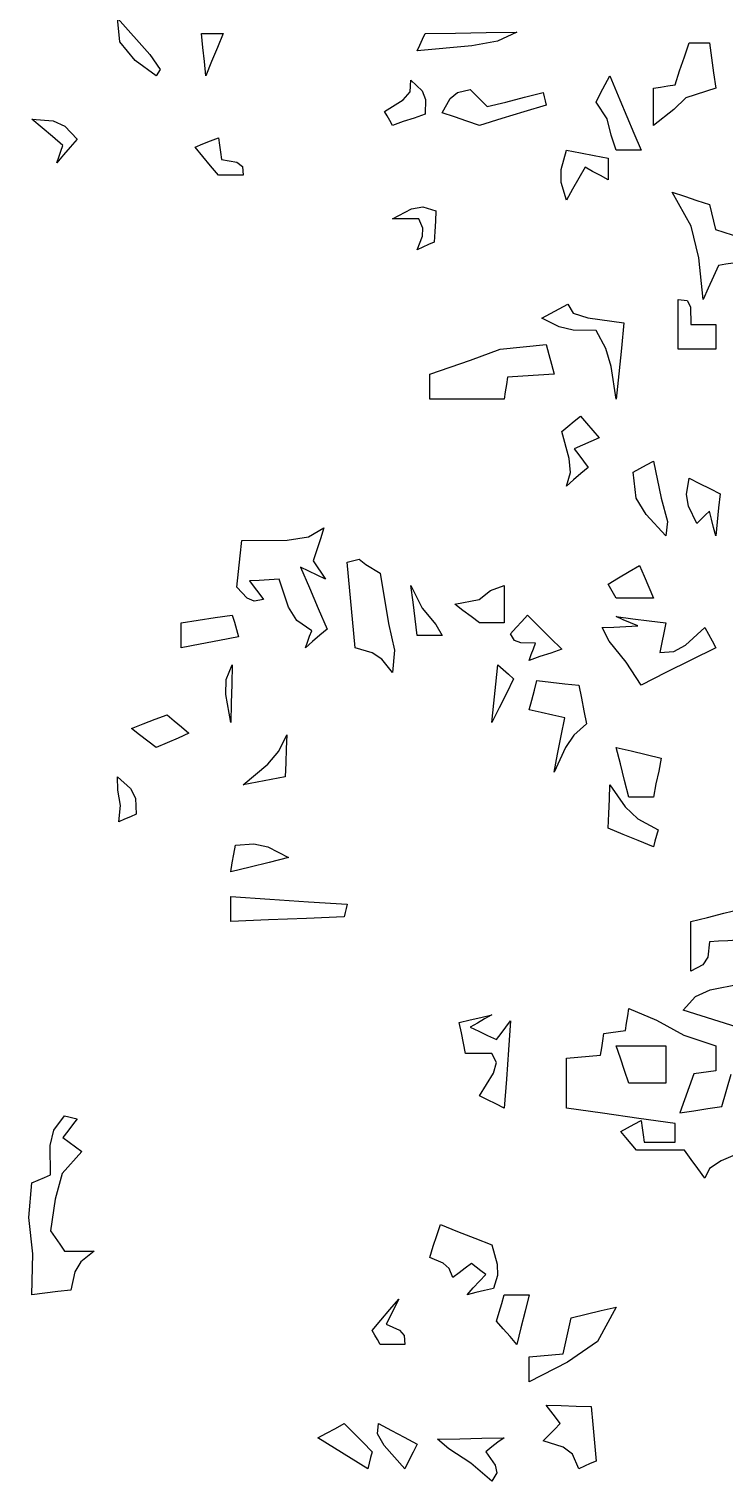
# Model space of a CAD drawing. Header units: millimetres. Extents: x 87938 to 265635, y 330093 to 434310.
# Drawn here: x 143084 to 143923, y 355646 to 357390 of the extents above; entities that cross this region are included whole.
import ezdxf

# ---------------------------------------------------------------- set-up
doc = ezdxf.new("R2010")
doc.units = ezdxf.units.MM

# ---------------------------------------------------------------- blocks, each defined once
blk = doc.blocks.new('A$C65917B88')
for points in [[(150, 5981.6), (131.9, 5994.6), (118.6, 6010.7), (116.6, 6031.2), (144.6, 5999.9), (153.3, 5987)], [(192.9, 5981.6), (191.6, 5993.7), (190.2, 6005.8), (188.9, 6017.9), (195, 6017.9), (201.3, 6017.9), (207.6, 6017.9), (202.7, 6005.8), (197.7, 5993.7)], [(375, 6003), (377.3, 6008), (379.5, 6012.9), (381.8, 6017.9), (408, 6018.3), (434.4, 6018.8), (460.8, 6019.2), (444.2, 6011.4), (422, 6007.2)], [(578.6, 5938.8), (578.6, 5949.6), (578.6, 5960.3), (578.6, 5970.9), (584.7, 5971.8), (591, 5972.7), (597.3, 5973.6), (601.2, 5985.7), (605.3, 5997.8), (609.3, 6009.8), (615.2, 6009.8), (621, 6009.8), (626.9, 6009.8), (628.7, 5996.9), (630.5, 5983.9), (632.3, 5970.9), (606.5, 5962.5), (596.2, 5952.4)], [(546.5, 5917.4), (542.2, 5930.3), (538.6, 5944.3), (529.1, 5958.9), (533, 5966.5), (537, 5974.1), (541.1, 5981.6), (549.5, 5960.7), (561.7, 5932), (567.9, 5917.4), (560.7, 5917.4), (553.5, 5917.4)], [(353.6, 5938.8), (351.3, 5942.9), (349.1, 5946.9), (346.8, 5950.8), (362.8, 5960.8), (368.8, 5967.8), (369.6, 5977.7), (379.1, 5968.6), (382.2, 5961), (381.8, 5948.3), (372.3, 5945.1), (362.9, 5942)], [(428.6, 5938.8), (417.8, 5942.4), (407.1, 5946), (396.5, 5949.5), (403.5, 5961.9), (409.8, 5967.1), (420.5, 5969.6), (425.4, 5964.7), (430.4, 5959.8), (435.3, 5954.9), (451.4, 5958.9), (467.4, 5963), (483.5, 5967), (484.4, 5963.4), (485.3, 5959.8), (486.2, 5956.2), (467, 5950.5), (447.8, 5944.7)], [(64.4, 5906.6), (66, 5911.5), (67.8, 5916.5), (69.6, 5921.4), (60.6, 5929.1), (51.8, 5936.7), (42.9, 5944.2), (61.2, 5942.7), (71.3, 5938.2), (81.8, 5926.8), (75.9, 5920.1), (70.1, 5913.3)], [(203.6, 5895.9), (196.8, 5904), (190.1, 5912.1), (183.5, 5920.1), (190.1, 5922.8), (196.8, 5925.4), (203.6, 5928), (204.5, 5921.8), (205.4, 5915.6), (206.3, 5909.3), (219.4, 5907), (224.3, 5903.5), (225, 5895.9), (217.8, 5895.9), (210.6, 5895.9)], [(503.6, 5874.5), (499.1, 5889.6), (499.1, 5900.7), (503.6, 5917.4), (515.6, 5915.1), (527.6, 5912.9), (539.7, 5910.6), (539.7, 5904.5), (539.7, 5898.3), (539.7, 5892), (533, 5895.6), (526.2, 5899.2), (519.6, 5902.7), (514.2, 5893.3), (508.8, 5883.9)], [(621.5, 5788.8), (617.8, 5824.6), (611.2, 5852.1), (594.6, 5881.2), (605.3, 5877.7), (616.1, 5874.2), (626.9, 5870.6), (628.5, 5863.5), (630.3, 5856.3), (632.1, 5849.1), (639.2, 5846.9), (646.4, 5844.6), (653.6, 5842.4), (653.6, 5835.3), (653.6, 5828.1), (653.6, 5820.9), (647.3, 5820), (641, 5819.1), (634.8, 5818.2), (630.3, 5808.5), (625.8, 5798.7)], [(375, 5831.6), (379.6, 5843.4), (379.9, 5850.3), (376.4, 5858.4), (368.7, 5858.4), (361.1, 5858.4), (353.6, 5858.4), (370.1, 5866.8), (379.9, 5868.5), (391.1, 5865.2), (390.6, 5856.3), (390.2, 5847.3), (389.7, 5838.3), (384.8, 5836.1), (379.8, 5833.8)], [(546.5, 5703), (542.2, 5731.2), (537.7, 5746.5), (529.1, 5762), (509.4, 5762.4), (497.3, 5765.2), (482.3, 5772.8), (489.8, 5776.8), (497.3, 5780.8), (504.9, 5784.8), (509.4, 5777.1), (521.9, 5772.9), (553.2, 5768.7), (551, 5746.8), (548.7, 5724.9)], [(600, 5745.9), (600, 5760.3), (600, 5774.6), (600, 5788.8), (607.6, 5788), (610.4, 5782.5), (610.8, 5767.4), (617.9, 5767.4), (625.1, 5767.4), (632.3, 5767.4), (632.3, 5760.3), (632.3, 5753.1), (632.3, 5745.9), (621.5, 5745.9), (610.7, 5745.9)], [(385.8, 5703), (385.8, 5710.2), (385.8, 5717.4), (385.8, 5724.5), (420.9, 5736.6), (446.6, 5746.1), (486.2, 5750), (488.4, 5741.5), (490.7, 5733), (492.9, 5724.5), (479.4, 5723.6), (466.1, 5722.7), (452.7, 5721.8), (451.8, 5715.6), (450.9, 5709.3), (450, 5703), (428.6, 5703), (407.1, 5703)], [(503.6, 5628), (507, 5639.7), (506, 5651.9), (499.5, 5675), (504.8, 5679.5), (510.2, 5683.9), (515.6, 5688.3), (521, 5682.2), (526.4, 5676), (531.8, 5669.7), (524.6, 5666.6), (517.4, 5663.4), (510.3, 5660.3), (514.2, 5655), (518.3, 5649.6), (522.3, 5644.2), (516, 5638.8), (509.7, 5633.4)], [(589.4, 5585.3), (572.2, 5603.5), (563.6, 5617.7), (561.2, 5640.2), (566.9, 5643.3), (572.7, 5646.4), (578.6, 5649.5), (585.2, 5617.7), (590.7, 5597.5)], [(632.3, 5585.3), (630.5, 5592.4), (628.7, 5599.5), (626.9, 5606.6), (623.3, 5603.1), (619.7, 5599.5), (616.1, 5595.9), (608.7, 5610.8), (607, 5620.9), (609.3, 5634.8), (618.2, 5630.4), (627.2, 5625.9), (636.2, 5621.4), (634.8, 5609.4), (633.5, 5597.4)], [(278.6, 5488.8), (280.4, 5493.8), (282.2, 5498.7), (284, 5503.5), (271.3, 5512.4), (264, 5523.9), (255.9, 5547.8), (247.4, 5547.3), (238.8, 5546.9), (230.4, 5546.4), (234.3, 5541.1), (238.4, 5535.8), (242.4, 5530.4), (234.5, 5529), (228.5, 5531.7), (219.6, 5541), (221, 5554.5), (222.3, 5567.9), (223.7, 5581.2), (262.9, 5581.6), (281.3, 5584.4), (294.6, 5592), (291.5, 5582.7), (288.3, 5573.3), (285.3, 5563.8), (288.8, 5558.5), (292.4, 5553.2), (296, 5547.8), (288.8, 5551.4), (281.6, 5554.9), (274.5, 5558.4), (282, 5540.6), (289.7, 5522.7), (297.3, 5504.9), (291, 5499.6), (284.7, 5494.2)], [(353.6, 5467.4), (344.4, 5478.9), (336, 5484.4), (321.5, 5488.8), (319.2, 5513.4), (317, 5538), (314.7, 5562.5), (324.8, 5565.2), (330.7, 5560.7), (342.9, 5553), (350.1, 5509.8), (355.3, 5486.7)], [(546.5, 5531.6), (544.2, 5535.6), (542, 5539.7), (539.7, 5543.7), (548.6, 5549.1), (557.6, 5554.5), (566.6, 5559.8), (570.5, 5550.4), (574.5, 5541), (578.6, 5531.6), (567.8, 5531.6), (557.1, 5531.6)], [(375, 5499.5), (373.2, 5513.8), (371.4, 5528.1), (369.6, 5542.4), (379.3, 5522.9), (390.9, 5509), (396.5, 5499.5), (389.3, 5499.5), (382.1, 5499.5)], [(428.6, 5510.3), (421.4, 5515.7), (414.3, 5521), (407.3, 5526.3), (428.4, 5530.5), (438.1, 5538.2), (450, 5542.4), (450, 5531.7), (450, 5521), (450, 5510.3), (442.8, 5510.3), (435.6, 5510.3)], [(171.5, 5488.8), (171.5, 5496), (171.5, 5503.2), (171.5, 5510.3), (186.2, 5512.5), (200.9, 5514.8), (215.6, 5517), (217.4, 5510.8), (219.2, 5504.6), (221, 5498.3), (204.5, 5495.1), (188, 5492)], [(471.5, 5478), (473.3, 5483), (475.1, 5487.9), (476.9, 5492.9), (464.4, 5493.2), (458.8, 5495.2), (455.4, 5500.8), (460.2, 5506.2), (465.2, 5511.6), (470.1, 5517), (479.9, 5507.2), (489.6, 5497.4), (499.5, 5487.5), (490.1, 5484.3), (480.8, 5481.2)], [(567.9, 5456.6), (555, 5476.4), (540.4, 5494.4), (534.3, 5506.2), (544.5, 5506.7), (554.9, 5507.1), (565.2, 5507.6), (558.9, 5510.3), (552.6, 5513), (546.5, 5515.7), (560.7, 5513.9), (575, 5512.1), (589.4, 5510.3), (587.6, 5501.8), (585.8, 5493.3), (584, 5484.8), (596.1, 5485.6), (606.2, 5491.1), (622.8, 5506.2), (626, 5500.5), (629.1, 5494.7), (632.3, 5488.8), (610.8, 5478.1), (589.4, 5467.4)], [(214.4, 5424.5), (209.9, 5448.7), (210.2, 5461.6), (215.6, 5474.1), (215.1, 5457.6), (214.7, 5441.1)], [(439.4, 5424.5), (441, 5441.1), (442.8, 5457.6), (444.6, 5474.1), (449.1, 5470.1), (453.6, 5466), (458.1, 5462), (451.8, 5449.5), (445.5, 5437)], [(492.9, 5381.6), (495.9, 5397.3), (499.1, 5412.9), (502.2, 5428.5), (491.9, 5430.8), (481.7, 5433), (471.5, 5435.3), (473.7, 5443.8), (476, 5452.2), (478.2, 5460.6), (490.2, 5459.3), (502.2, 5457.9), (514.4, 5456.6), (516.5, 5445.5), (518.7, 5434.4), (521, 5423.3), (510.1, 5413.6), (502.8, 5402.8)], [(150, 5403), (142.8, 5408.4), (135.6, 5413.8), (128.6, 5419.2), (138.8, 5423.3), (149, 5427.3), (159.3, 5431.2), (165.6, 5425.9), (171.9, 5420.6), (178.2, 5415.2), (168.8, 5411.1), (159.3, 5407.1)], [(225, 5370.9), (246.1, 5388.6), (255.8, 5399.8), (262.5, 5413.8), (262.1, 5401.8), (261.6, 5389.8), (261.2, 5377.7), (249, 5375.4), (237, 5373.2)], [(557.3, 5360.3), (553.7, 5374.5), (550.1, 5388.8), (546.5, 5403), (559.4, 5400), (572.3, 5396.9), (585.3, 5393.7), (583.1, 5382.6), (580.8, 5371.5), (578.6, 5360.3), (571.4, 5360.3), (564.3, 5360.3)], [(117.9, 5338.8), (119.3, 5353.1), (116.9, 5366.2), (116.6, 5377.7), (127.8, 5367.6), (132, 5359.3), (132.6, 5345.6), (127.7, 5343.3), (122.7, 5341.1)], [(578.6, 5317.4), (565.5, 5322.8), (552.6, 5328.1), (539.7, 5333.4), (540.2, 5346), (540.6, 5358.5), (541.1, 5370.9), (554.2, 5351.7), (565, 5341.6), (582.6, 5332.1), (581.3, 5327.2), (579.9, 5322.3)], [(214.4, 5295.9), (215.6, 5303.6), (216.9, 5311.2), (218.3, 5318.7), (234.2, 5320.1), (246.1, 5317.4), (263.9, 5308.1), (247.4, 5304), (230.9, 5300)], [(214.4, 5253), (214.4, 5260.2), (214.4, 5267.4), (214.4, 5274.5), (247.8, 5272.3), (281.3, 5270.1), (314.7, 5267.9), (313.8, 5264.3), (312.9, 5260.7), (312, 5257.1), (279.5, 5255.7), (246.9, 5254.4)], [(610.8, 5210.3), (610.8, 5224.5), (610.8, 5238.8), (610.8, 5253), (625.1, 5256.6), (639.3, 5260.2), (653.6, 5263.8), (655.8, 5258.5), (658.1, 5253.2), (660.3, 5247.8), (668.7, 5247.8), (677.3, 5247.8), (685.8, 5247.8), (673.2, 5240.2), (660.6, 5232.6), (648.2, 5225), (649.1, 5229), (650, 5233), (650.9, 5237), (642.8, 5236.5), (634.8, 5236.1), (626.9, 5235.6), (625.4, 5222.3), (621.2, 5215.7)], [(450, 5092.4), (442.8, 5096), (435.6, 5099.5), (428.6, 5103), (440.6, 5122.3), (443.4, 5131.7), (439.4, 5139.3), (431.7, 5139.3), (424.1, 5139.3), (416.6, 5139.3), (414.8, 5148.3), (413, 5157.2), (411.2, 5166), (420.5, 5168.3), (429.9, 5170.5), (439.4, 5172.8), (433.1, 5169.2), (426.8, 5165.6), (420.6, 5162), (428.1, 5158.5), (435.6, 5154.9), (443.3, 5151.3), (447.3, 5156.7), (451.4, 5162.1), (455.4, 5167.4), (453.6, 5142.4), (451.8, 5117.4)], [(557.3, 5113.8), (553.7, 5124.6), (550.1, 5135.3), (546.5, 5145.9), (560.7, 5145.9), (575, 5145.9), (589.4, 5145.9), (589.4, 5135.3), (589.4, 5124.6), (589.4, 5113.8), (578.6, 5113.8), (567.9, 5113.8)], [(42.9, 4931.6), (43.7, 4966.9), (40.3, 4998), (42.9, 5028), (48.2, 5030.3), (53.6, 5032.5), (59, 5034.8), (58.5, 5060), (61.6, 5073.2), (71, 5085.6), (74.6, 5084.8), (78.2, 5084), (81.8, 5083.1), (77.7, 5077.8), (73.7, 5072.4), (69.6, 5067), (75, 5063), (80.4, 5058.9), (85.8, 5054.9), (69, 5036), (62.9, 5014), (59, 4986.6), (62.9, 4980.9), (66.9, 4975.1), (71, 4969.2), (79.4, 4969.2), (87.9, 4969.2), (96.5, 4969.2), (85, 4959.9), (79.8, 4951.2), (76.4, 4935.6), (65.1, 4934.3), (54, 4932.9)], [(417.9, 4931.6), (423.2, 4937.4), (428.6, 4943.3), (434, 4949.1), (429.9, 4952.3), (425.9, 4955.4), (421.8, 4958.4), (416.4, 4954.5), (411, 4950.5), (405.8, 4946.4), (402.4, 4954.2), (397.2, 4958.7), (385.8, 4963.8), (388.8, 4973.3), (392, 4982.7), (395.1, 4992), (409.8, 4986.2), (424.5, 4980.3), (439.4, 4974.5), (443.8, 4958), (444.2, 4948.3), (440.7, 4937), (433.1, 4935.2), (425.4, 4933.4)], [(342.9, 4888.8), (340.7, 4892.9), (338.4, 4896.9), (336.2, 4900.8), (343.7, 4909.8), (351.3, 4918.8), (359, 4927.7), (355.4, 4920.6), (351.8, 4913.4), (348.2, 4906.2), (359.6, 4901.1), (363.8, 4896.6), (364.4, 4888.8), (357.2, 4888.8), (350, 4888.8)], [(460.8, 4888.8), (455, 4895.6), (449.1, 4902.3), (443.3, 4908.9), (445.5, 4916.5), (447.8, 4924.1), (450, 4931.6), (457.1, 4931.6), (464.3, 4931.6), (471.5, 4931.6), (467.9, 4917.3), (464.3, 4903.1)], [(471.5, 4856.6), (471.5, 4863.8), (471.5, 4870.9), (471.5, 4878), (481.2, 4878.9), (491, 4879.8), (500.9, 4880.7), (503.1, 4891.1), (505.4, 4901.4), (507.6, 4911.6), (520.5, 4914.8), (533.4, 4917.9), (546.5, 4920.9), (530.3, 4891.2), (504.4, 4873.5)], [(514.4, 4781.6), (508.7, 4794.2), (500.7, 4800.4), (483.5, 4805.7), (488.3, 4810.7), (493.2, 4815.6), (498.2, 4820.6), (494.1, 4826), (490.1, 4831.3), (486.2, 4836.6), (499.1, 4836.2), (512, 4835.7), (525, 4835.3), (526.4, 4819.7), (527.7, 4804), (529.1, 4788.3), (524.1, 4786.1), (519.2, 4783.8)], [(332.3, 4781.6), (317.9, 4790.6), (303.6, 4799.5), (289.4, 4808.4), (296.9, 4812.5), (304.4, 4816.5), (312, 4820.6), (320, 4812.6), (328.1, 4804.5), (336.2, 4796.4), (334.8, 4791.5), (333.5, 4786.5)], [(364.4, 4781.6), (346.5, 4801.8), (340.6, 4811.9), (341.6, 4820.6), (352.7, 4814.7), (363.8, 4808.9), (375, 4803), (371.4, 4795.9), (367.8, 4788.8)], [(439.4, 4770.9), (421.3, 4786.4), (402.1, 4798.8), (392.4, 4807.1), (411.6, 4807.5), (430.8, 4808), (450, 4808.4), (444.6, 4804.5), (439.2, 4800.5), (434, 4796.4), (442.2, 4784.8), (443.6, 4778.2)]]:
    blk.add_lwpolyline(points, close=True)
for points in [[(661.7, 5057.6), (637, 5046.8), (626.9, 5040.2), (622.8, 5032.1), (617, 5040.2), (611.1, 5048.2), (605.3, 5056.2), (591.5, 5056.2), (577.7, 5056.2), (563.9, 5056.2), (559.4, 5061.6), (554.9, 5067), (550.5, 5072.3), (556.2, 5075.4), (562.1, 5078.5), (567.9, 5081.6), (568.8, 5075.4), (569.7, 5069.2), (570.6, 5063), (579.5, 5063), (588.3, 5063), (597.3, 5063), (597.3, 5068.4), (597.3, 5073.7), (597.3, 5079), (566, 5083.5), (534.8, 5088), (503.6, 5092.4), (503.6, 5106.7), (503.6, 5121), (503.6, 5135.3), (513.3, 5136.2), (523.2, 5137.1), (533.1, 5138), (534, 5144.2), (534.9, 5150.4), (535.8, 5156.6), (542, 5157.5), (548.3, 5158.4), (554.6, 5159.3), (555.5, 5165.6), (556.4, 5171.8), (557.3, 5178), (581.1, 5168), (604.7, 5155.2), (632.3, 5145.9), (632.3, 5138.8), (632.3, 5131.7), (632.3, 5124.5), (626, 5123.6), (619.7, 5122.7), (613.4, 5121.8), (609.3, 5110.7), (605.3, 5099.5), (601.4, 5088.3), (613.4, 5090.1), (625.4, 5091.9), (637.5, 5093.7), (645.7, 5121.6)], [(650.9, 5162), (635.3, 5166.9), (619.7, 5171.9), (604.1, 5176.8), (614.8, 5188.4), (627.6, 5194.3), (653.6, 5199.5)]]:
    blk.add_lwpolyline(points)

msp = doc.modelspace()

# ---------------------------------------------------------------- block references
at = {"xscale": 1.4, "yscale": 1.4, "zscale": 1.4}
msp.add_blockref('A$C65917B88', (143027.3, 348959.3), dxfattribs=at)

doc.saveas('drawing.dxf')
